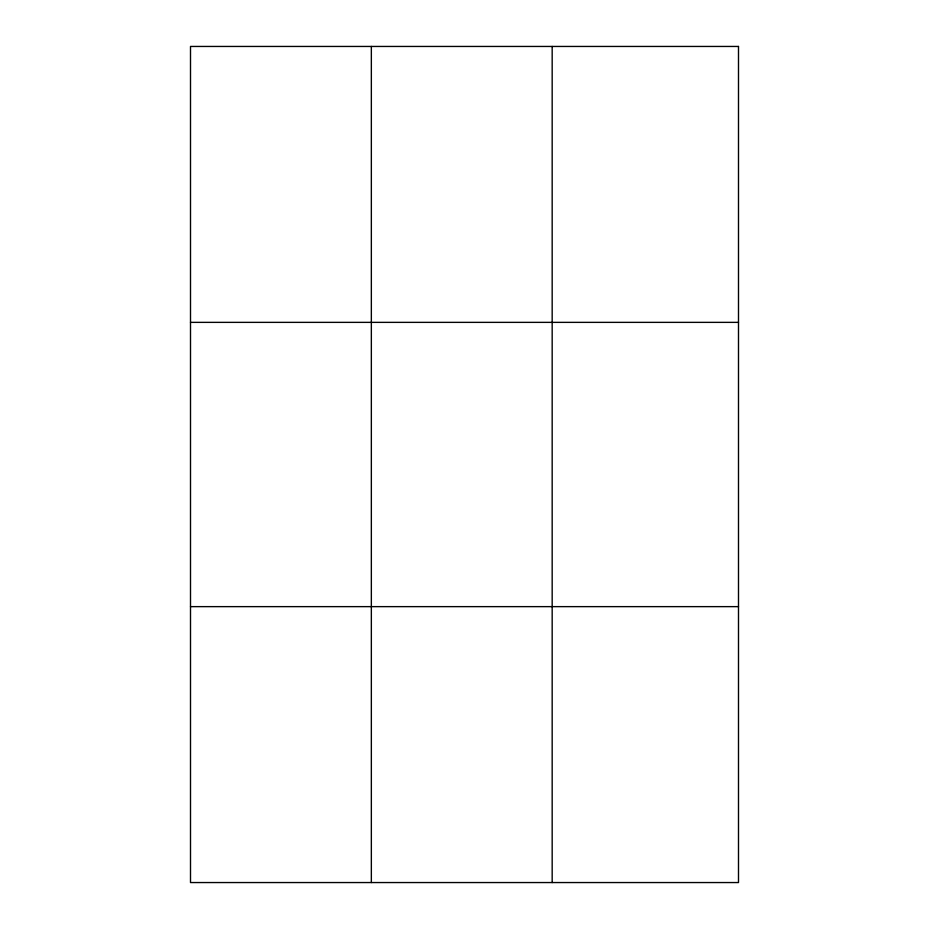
<?xml version="1.0" encoding="UTF-8"?>
<svg xmlns="http://www.w3.org/2000/svg" width="929" height="929" viewBox="0 0 929 929"><rect width="100%" height="100%" fill="white"/><g stroke="black" fill="none" stroke-linecap="round" stroke-linejoin="round"><path stroke-width="1.39" d="M371.345 882.55L371.345 46.45M552.174 882.55L552.174 46.45M190.503 322.363L738.497 322.363M190.503 606.637L738.497 606.637M738.497 46.45L738.497 882.55L190.503 882.55L190.503 46.45L738.497 46.45"/></g></svg>
